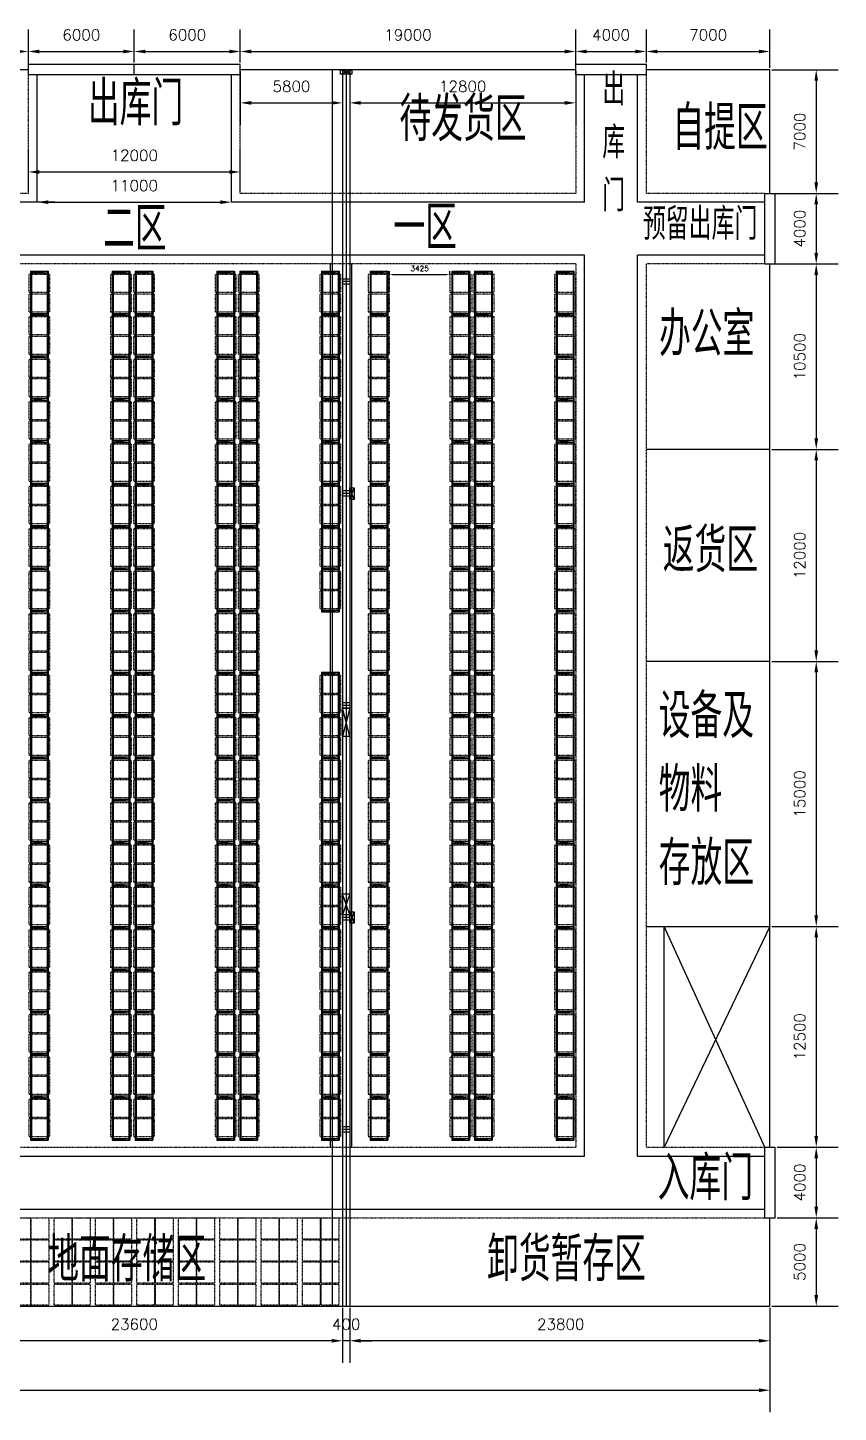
# Model space of a CAD drawing. Header units: millimetres. Extents: x 6622 to 532820, y 3370 to 359312.
# Drawn here: x 111822 to 157730, y 171590 to 249978 of the extents above; entities that cross this region are included whole.
import ezdxf

# ---------------------------------------------------------------- set-up
doc = ezdxf.new("R2010")
doc.units = ezdxf.units.MM
doc.linetypes.add('ACAD_ISO03W100', pattern=[30, 12, -18])
doc.styles.get("Standard").update_dxf_attribs({"font": 'txt', "bigfont": 'gbcbig.shx'})
doc.dimstyles.new('ISO-25', dxfattribs={"dimtxt": 625, "dimasz": 625, "dimexe": 1250, "dimexo": 100, "dimgap": 625, "dimtad": 1, "dimtxsty": 'Standard', "dimcen": 2.5, "dimadec": 0, "dimazin": 0, "dimtfac": 1, "dimtmove": 0, "dimatfit": 3, "dimfxl": 1, "dimarcsym": 0})
doc.dimstyles.new('副本 ISO-25', dxfattribs={"dimtxt": 300, "dimasz": 200, "dimexe": 200, "dimexo": 25, "dimgap": 200, "dimtad": 1, "dimtxsty": 'Standard', "dimcen": 2.5, "dimadec": 0, "dimazin": 0, "dimtfac": 1, "dimtmove": 0, "dimatfit": 3, "dimfxl": 1, "dimarcsym": 0})

# ---------------------------------------------------------------- blocks, each defined once
blk = doc.blocks.new('*D158')
at = {"color": 0, "lineweight": -2, "transparency": 16777216}
for p, q in [((112360, 240200), (112360, 241350)), ((123360, 240200), (123360, 241350)), ((112985, 240100), (122735, 240100))]:
    blk.add_line(p, q, dxfattribs=at)
at = {"color": 0, "transparency": 16777216}
for points in [[(112985, 240204), (112985, 239996), (112360, 240100)], [(122735, 240204), (122735, 239996), (123360, 240100)]]:
    blk.add_solid(points, dxfattribs=at)
at = {"layer": 'Defpoints', "color": 0, "transparency": 16777216}
for p in [(112360, 240100), (123360, 240100), (123360, 240100)]:
    blk.add_point(p, dxfattribs=at)
at = {"color": 0, "transparency": 16777216, "insert": (117860, 241038), "char_height": 625, "attachment_point": 5}
blk.add_mtext('11000', dxfattribs=at)
blk = doc.blocks.new('*D159')
at = {"color": 0, "lineweight": -2, "transparency": 16777216}
for p, q in [((111860, 240700), (111860, 243060)), ((123860, 240700), (123860, 243060)), ((112485, 241810), (123235, 241810))]:
    blk.add_line(p, q, dxfattribs=at)
at = {"color": 0, "transparency": 16777216}
for points in [[(112485, 241914), (112485, 241706), (111860, 241810)], [(123235, 241914), (123235, 241706), (123860, 241810)]]:
    blk.add_solid(points, dxfattribs=at)
at = {"layer": 'Defpoints', "color": 0, "transparency": 16777216}
for p in [(123860, 241810), (111860, 240600), (123860, 240600)]:
    blk.add_point(p, dxfattribs=at)
at = {"color": 0, "transparency": 16777216, "insert": (117860, 242748), "char_height": 625, "attachment_point": 5}
blk.add_mtext('12000', dxfattribs=at)
blk = doc.blocks.new('*D168')
at = {"color": 0, "lineweight": -2, "transparency": 16777216}
for p, q in [((106060, 247700), (106060, 249880)), ((111860, 247700), (111860, 249880)), ((106685, 248630), (111235, 248630))]:
    blk.add_line(p, q, dxfattribs=at)
at = {"color": 0, "transparency": 16777216}
for points in [[(106685, 248734), (106685, 248526), (106060, 248630)], [(111235, 248734), (111235, 248526), (111860, 248630)]]:
    blk.add_solid(points, dxfattribs=at)
at = {"layer": 'Defpoints', "color": 0, "transparency": 16777216}
for p in [(111860, 248630), (106060, 247600), (111860, 247600)]:
    blk.add_point(p, dxfattribs=at)
at = {"color": 0, "transparency": 16777216, "insert": (108960, 249568), "char_height": 625, "attachment_point": 5}
blk.add_mtext('5800', dxfattribs=at)
blk = doc.blocks.new('*D169')
at = {"color": 0, "lineweight": -2, "transparency": 16777216}
for p, q in [((111860, 248000), (111860, 249880)), ((117860, 248000), (117860, 249880)), ((112485, 248630), (117235, 248630))]:
    blk.add_line(p, q, dxfattribs=at)
at = {"color": 0, "transparency": 16777216}
for points in [[(112485, 248734), (112485, 248526), (111860, 248630)], [(117235, 248734), (117235, 248526), (117860, 248630)]]:
    blk.add_solid(points, dxfattribs=at)
at = {"layer": 'Defpoints', "color": 0, "transparency": 16777216}
for p in [(117860, 248630), (111860, 247900), (117860, 247900)]:
    blk.add_point(p, dxfattribs=at)
at = {"color": 0, "transparency": 16777216, "insert": (114860, 249568), "char_height": 625, "attachment_point": 5}
blk.add_mtext('6000', dxfattribs=at)
blk = doc.blocks.new('*D170')
at = {"color": 0, "lineweight": -2, "transparency": 16777216}
for p, q in [((117860, 248000), (117860, 249880)), ((123860, 248000), (123860, 249880)), ((118485, 248630), (123235, 248630))]:
    blk.add_line(p, q, dxfattribs=at)
at = {"color": 0, "transparency": 16777216}
for points in [[(118485, 248734), (118485, 248526), (117860, 248630)], [(123235, 248734), (123235, 248526), (123860, 248630)]]:
    blk.add_solid(points, dxfattribs=at)
at = {"layer": 'Defpoints', "color": 0, "transparency": 16777216}
for p in [(123860, 248630), (117860, 247900), (123860, 247900)]:
    blk.add_point(p, dxfattribs=at)
at = {"color": 0, "transparency": 16777216, "insert": (120860, 249568), "char_height": 625, "attachment_point": 5}
blk.add_mtext('6000', dxfattribs=at)
blk = doc.blocks.new('*D171')
at = {"color": 0, "lineweight": -2, "transparency": 16777216}
for p, q in [((123860, 248000), (123860, 249880)), ((142860, 247700), (142860, 249880)), ((124485, 248630), (142235, 248630))]:
    blk.add_line(p, q, dxfattribs=at)
at = {"color": 0, "transparency": 16777216}
for points in [[(124485, 248734), (124485, 248526), (123860, 248630)], [(142235, 248734), (142235, 248526), (142860, 248630)]]:
    blk.add_solid(points, dxfattribs=at)
at = {"layer": 'Defpoints', "color": 0, "transparency": 16777216}
for p in [(142860, 248630), (123860, 247900), (142860, 247600)]:
    blk.add_point(p, dxfattribs=at)
at = {"color": 0, "transparency": 16777216, "insert": (133360, 249568), "char_height": 625, "attachment_point": 5}
blk.add_mtext('19000', dxfattribs=at)
blk = doc.blocks.new('*D172')
at = {"color": 0, "lineweight": -2, "transparency": 16777216}
for p, q in [((123860, 247500), (123860, 244470)), ((129660, 247500), (129660, 244470)), ((124485, 245720), (129035, 245720))]:
    blk.add_line(p, q, dxfattribs=at)
at = {"color": 0, "transparency": 16777216}
for points in [[(124485, 245824), (124485, 245616), (123860, 245720)], [(129035, 245824), (129035, 245616), (129660, 245720)]]:
    blk.add_solid(points, dxfattribs=at)
at = {"layer": 'Defpoints', "color": 0, "transparency": 16777216}
for p in [(123860, 247600), (129660, 247600), (129660, 245720)]:
    blk.add_point(p, dxfattribs=at)
at = {"color": 0, "transparency": 16777216, "insert": (126760, 246658), "char_height": 625, "attachment_point": 5}
blk.add_mtext('5800', dxfattribs=at)
blk = doc.blocks.new('*D173')
at = {"color": 0, "lineweight": -2, "transparency": 16777216}
for p, q in [((130060, 247500), (130060, 244470)), ((142860, 247500), (142860, 244470)), ((130685, 245720), (142235, 245720))]:
    blk.add_line(p, q, dxfattribs=at)
at = {"color": 0, "transparency": 16777216}
for points in [[(130685, 245824), (130685, 245616), (130060, 245720)], [(142235, 245824), (142235, 245616), (142860, 245720)]]:
    blk.add_solid(points, dxfattribs=at)
at = {"layer": 'Defpoints', "color": 0, "transparency": 16777216}
for p in [(130060, 247600), (142860, 247600), (142860, 245720)]:
    blk.add_point(p, dxfattribs=at)
at = {"color": 0, "transparency": 16777216, "insert": (136460, 246658), "char_height": 625, "attachment_point": 5}
blk.add_mtext('12800', dxfattribs=at)
blk = doc.blocks.new('*D174')
at = {"color": 0, "lineweight": -2, "transparency": 16777216}
for p, q in [((142860, 248000), (142860, 249880)), ((146860, 248000), (146860, 249880)), ((143485, 248630), (146235, 248630))]:
    blk.add_line(p, q, dxfattribs=at)
at = {"color": 0, "transparency": 16777216}
for points in [[(143485, 248734), (143485, 248526), (142860, 248630)], [(146235, 248734), (146235, 248526), (146860, 248630)]]:
    blk.add_solid(points, dxfattribs=at)
at = {"layer": 'Defpoints', "color": 0, "transparency": 16777216}
for p in [(146860, 248630), (142860, 247900), (146860, 247900)]:
    blk.add_point(p, dxfattribs=at)
at = {"color": 0, "transparency": 16777216, "insert": (144860, 249568), "char_height": 625, "attachment_point": 5}
blk.add_mtext('4000', dxfattribs=at)
blk = doc.blocks.new('*D175')
at = {"color": 0, "lineweight": -2, "transparency": 16777216}
for p, q in [((146860, 248000), (146860, 249880)), ((153860, 247700), (153860, 249880)), ((147485, 248630), (153235, 248630))]:
    blk.add_line(p, q, dxfattribs=at)
at = {"color": 0, "transparency": 16777216}
for points in [[(147485, 248734), (147485, 248526), (146860, 248630)], [(153235, 248734), (153235, 248526), (153860, 248630)]]:
    blk.add_solid(points, dxfattribs=at)
at = {"layer": 'Defpoints', "color": 0, "transparency": 16777216}
for p in [(153860, 248630), (146860, 247900), (153860, 247600)]:
    blk.add_point(p, dxfattribs=at)
at = {"color": 0, "transparency": 16777216, "insert": (150360, 249568), "char_height": 625, "attachment_point": 5}
blk.add_mtext('7000', dxfattribs=at)
blk = doc.blocks.new('*D176')
at = {"color": 0, "lineweight": -2, "transparency": 16777216}
for p, q in [((153960, 247600), (157730, 247600)), ((156480, 246975), (156480, 241225)), ((153960, 240600), (157730, 240600))]:
    blk.add_line(p, q, dxfattribs=at)
at = {"color": 0, "transparency": 16777216}
for points in [[(156376, 246975), (156584, 246975), (156480, 247600)], [(156376, 241225), (156584, 241225), (156480, 240600)]]:
    blk.add_solid(points, dxfattribs=at)
at = {"layer": 'Defpoints', "color": 0, "transparency": 16777216}
for p in [(153860, 247600), (153860, 240600), (156480, 240600)]:
    blk.add_point(p, dxfattribs=at)
at = {"color": 0, "transparency": 16777216, "insert": (155542, 244100), "char_height": 625, "attachment_point": 5, "rotation": 90}
blk.add_mtext('7000', dxfattribs=at)
blk = doc.blocks.new('*D177')
at = {"color": 0, "lineweight": -2, "transparency": 16777216}
for p, q in [((154260, 240600), (157730, 240600)), ((156480, 239975), (156480, 237225)), ((154260, 236600), (157730, 236600))]:
    blk.add_line(p, q, dxfattribs=at)
at = {"color": 0, "transparency": 16777216}
for points in [[(156376, 239975), (156584, 239975), (156480, 240600)], [(156376, 237225), (156584, 237225), (156480, 236600)]]:
    blk.add_solid(points, dxfattribs=at)
at = {"layer": 'Defpoints', "color": 0, "transparency": 16777216}
for p in [(154160, 240600), (154160, 236600), (156480, 236600)]:
    blk.add_point(p, dxfattribs=at)
at = {"color": 0, "transparency": 16777216, "insert": (155542, 238600), "char_height": 625, "attachment_point": 5, "rotation": 90}
blk.add_mtext('4000', dxfattribs=at)
blk = doc.blocks.new('*D178')
at = {"color": 0, "lineweight": -2, "transparency": 16777216}
for p, q in [((153960, 236600), (157730, 236600)), ((156480, 235975), (156480, 226725)), ((153960, 226100), (157730, 226100))]:
    blk.add_line(p, q, dxfattribs=at)
at = {"color": 0, "transparency": 16777216}
for points in [[(156376, 235975), (156584, 235975), (156480, 236600)], [(156376, 226725), (156584, 226725), (156480, 226100)]]:
    blk.add_solid(points, dxfattribs=at)
at = {"layer": 'Defpoints', "color": 0, "transparency": 16777216}
for p in [(153860, 236600), (153860, 226100), (156480, 226100)]:
    blk.add_point(p, dxfattribs=at)
at = {"color": 0, "transparency": 16777216, "insert": (155542, 231350), "char_height": 625, "attachment_point": 5, "rotation": 90}
blk.add_mtext('10500', dxfattribs=at)
blk = doc.blocks.new('*D179')
at = {"color": 0, "lineweight": -2, "transparency": 16777216}
for p, q in [((153960, 226100), (157730, 226100)), ((156480, 225475), (156480, 214725)), ((153960, 214100), (157730, 214100))]:
    blk.add_line(p, q, dxfattribs=at)
at = {"color": 0, "transparency": 16777216}
for points in [[(156376, 225475), (156584, 225475), (156480, 226100)], [(156376, 214725), (156584, 214725), (156480, 214100)]]:
    blk.add_solid(points, dxfattribs=at)
at = {"layer": 'Defpoints', "color": 0, "transparency": 16777216}
for p in [(153860, 226100), (153860, 214100), (156480, 214100)]:
    blk.add_point(p, dxfattribs=at)
at = {"color": 0, "transparency": 16777216, "insert": (155542, 220100), "char_height": 625, "attachment_point": 5, "rotation": 90}
blk.add_mtext('12000', dxfattribs=at)
blk = doc.blocks.new('*D180')
at = {"color": 0, "lineweight": -2, "transparency": 16777216}
for p, q in [((153960, 214100), (157730, 214100)), ((156480, 213475), (156480, 199725)), ((153960, 199100), (157730, 199100))]:
    blk.add_line(p, q, dxfattribs=at)
at = {"color": 0, "transparency": 16777216}
for points in [[(156376, 213475), (156584, 213475), (156480, 214100)], [(156376, 199725), (156584, 199725), (156480, 199100)]]:
    blk.add_solid(points, dxfattribs=at)
at = {"layer": 'Defpoints', "color": 0, "transparency": 16777216}
for p in [(153860, 214100), (153860, 199100), (156480, 199100)]:
    blk.add_point(p, dxfattribs=at)
at = {"color": 0, "transparency": 16777216, "insert": (155542, 206600), "char_height": 625, "attachment_point": 5, "rotation": 90}
blk.add_mtext('15000', dxfattribs=at)
blk = doc.blocks.new('*D181')
at = {"color": 0, "lineweight": -2, "transparency": 16777216}
for p, q in [((153960, 199100), (157730, 199100)), ((156480, 198475), (156480, 187225)), ((154260, 186600), (157730, 186600))]:
    blk.add_line(p, q, dxfattribs=at)
at = {"color": 0, "transparency": 16777216}
for points in [[(156376, 198475), (156584, 198475), (156480, 199100)], [(156376, 187225), (156584, 187225), (156480, 186600)]]:
    blk.add_solid(points, dxfattribs=at)
at = {"layer": 'Defpoints', "color": 0, "transparency": 16777216}
for p in [(153860, 199100), (154160, 186600), (156480, 186600)]:
    blk.add_point(p, dxfattribs=at)
at = {"color": 0, "transparency": 16777216, "insert": (155542, 192850), "char_height": 625, "attachment_point": 5, "rotation": 90}
blk.add_mtext('12500', dxfattribs=at)
blk = doc.blocks.new('*D182')
at = {"color": 0, "lineweight": -2, "transparency": 16777216}
for p, q in [((154260, 186600), (157730, 186600)), ((156480, 185975), (156480, 183225)), ((154260, 182600), (157730, 182600))]:
    blk.add_line(p, q, dxfattribs=at)
at = {"color": 0, "transparency": 16777216}
for points in [[(156376, 185975), (156584, 185975), (156480, 186600)], [(156376, 183225), (156584, 183225), (156480, 182600)]]:
    blk.add_solid(points, dxfattribs=at)
at = {"layer": 'Defpoints', "color": 0, "transparency": 16777216}
for p in [(154160, 186600), (154160, 182600), (156480, 182600)]:
    blk.add_point(p, dxfattribs=at)
at = {"color": 0, "transparency": 16777216, "insert": (155542, 184600), "char_height": 625, "attachment_point": 5, "rotation": 90}
blk.add_mtext('4000', dxfattribs=at)
blk = doc.blocks.new('*D183')
at = {"color": 0, "lineweight": -2, "transparency": 16777216}
for p, q in [((154260, 182600), (157730, 182600)), ((156480, 181975), (156480, 178225)), ((153960, 177600), (157730, 177600))]:
    blk.add_line(p, q, dxfattribs=at)
at = {"color": 0, "transparency": 16777216}
for points in [[(156376, 181975), (156584, 181975), (156480, 182600)], [(156376, 178225), (156584, 178225), (156480, 177600)]]:
    blk.add_solid(points, dxfattribs=at)
at = {"layer": 'Defpoints', "color": 0, "transparency": 16777216}
for p in [(154160, 182600), (153860, 177600), (156480, 177600)]:
    blk.add_point(p, dxfattribs=at)
at = {"color": 0, "transparency": 16777216, "insert": (155542, 180100), "char_height": 625, "attachment_point": 5, "rotation": 90}
blk.add_mtext('5000', dxfattribs=at)
blk = doc.blocks.new('*D184')
at = {"color": 0, "lineweight": -2, "transparency": 16777216}
for p, q in [((130060, 177500), (130060, 174390)), ((153860, 177500), (153860, 174390)), ((153235, 175640), (130685, 175640))]:
    blk.add_line(p, q, dxfattribs=at)
at = {"color": 0, "transparency": 16777216}
for points in [[(130685, 175744), (130685, 175536), (130060, 175640)], [(153235, 175744), (153235, 175536), (153860, 175640)]]:
    blk.add_solid(points, dxfattribs=at)
at = {"layer": 'Defpoints', "color": 0, "transparency": 16777216}
for p in [(130060, 177600), (153860, 177600), (130060, 175640)]:
    blk.add_point(p, dxfattribs=at)
at = {"color": 0, "transparency": 16777216, "insert": (142010, 176578), "char_height": 625, "attachment_point": 5}
blk.add_mtext('23800', dxfattribs=at)
blk = doc.blocks.new('*D150')
at = {"color": 0, "lineweight": -2, "transparency": 16777216}
for p, q in [((129660, 177500), (129660, 174390)), ((130060, 177500), (130060, 174390)), ((129035, 175640), (128410, 175640)), ((130060, 175640), (129660, 175640)), ((130685, 175640), (131310, 175640))]:
    blk.add_line(p, q, dxfattribs=at)
at = {"color": 0, "transparency": 16777216}
for points in [[(129035, 175744), (129035, 175536), (129660, 175640)], [(130685, 175744), (130685, 175536), (130060, 175640)]]:
    blk.add_solid(points, dxfattribs=at)
at = {"layer": 'Defpoints', "color": 0, "transparency": 16777216}
for p in [(129660, 177600), (130060, 177600), (129660, 175640)]:
    blk.add_point(p, dxfattribs=at)
at = {"color": 0, "transparency": 16777216, "insert": (129860, 176578), "char_height": 625, "attachment_point": 5}
blk.add_mtext('400', dxfattribs=at)
blk = doc.blocks.new('*D151')
at = {"color": 0, "lineweight": -2, "transparency": 16777216}
for p, q in [((106060, 177500), (106060, 174390)), ((129660, 177500), (129660, 174390)), ((129035, 175640), (106685, 175640))]:
    blk.add_line(p, q, dxfattribs=at)
at = {"color": 0, "transparency": 16777216}
for points in [[(106685, 175744), (106685, 175536), (106060, 175640)], [(129035, 175744), (129035, 175536), (129660, 175640)]]:
    blk.add_solid(points, dxfattribs=at)
at = {"layer": 'Defpoints', "color": 0, "transparency": 16777216}
for p in [(106060, 177600), (129660, 177600), (106060, 175640)]:
    blk.add_point(p, dxfattribs=at)
at = {"color": 0, "transparency": 16777216, "insert": (117860, 176578), "char_height": 625, "attachment_point": 5}
blk.add_mtext('23600', dxfattribs=at)
blk = doc.blocks.new('*D189')
at = {"color": 0, "lineweight": -2, "transparency": 16777216}
for p, q in [((9860, 177500), (9860, 171590)), ((153860, 177500), (153860, 171590)), ((10485, 172840), (153235, 172840))]:
    blk.add_line(p, q, dxfattribs=at)
at = {"color": 0, "transparency": 16777216}
for points in [[(10485, 172944), (10485, 172736), (9860, 172840)], [(153235, 172944), (153235, 172736), (153860, 172840)]]:
    blk.add_solid(points, dxfattribs=at)
at = {"layer": 'Defpoints', "color": 0, "transparency": 16777216}
for p in [(9860, 177600), (153860, 177600), (153860, 172840)]:
    blk.add_point(p, dxfattribs=at)
at = {"color": 0, "transparency": 16777216, "insert": (81860, 173778), "char_height": 625, "attachment_point": 5}
blk.add_mtext('144000', dxfattribs=at)
blk = doc.blocks.new('地面托盘')
at = {"color": 3, "linetype": 'ACAD_ISO03W100'}
for points in [[(62730, -1440), (62730, -240), (63730, -240), (63730, -1440)], [(63775, -1440), (63775, -240), (64775, -240), (64775, -1440)], [(65075, -1440), (65075, -240), (66075, -240), (66075, -1440)], [(66120, -1440), (66120, -240), (67120, -240), (67120, -1440)], [(67420, -1440), (67420, -240), (68420, -240), (68420, -1440)], [(68465, -1440), (68465, -240), (69465, -240), (69465, -1440)], [(69765, -1440), (69765, -240), (70765, -240), (70765, -1440)], [(70810, -1440), (70810, -240), (71810, -240), (71810, -1440)], [(72110, -1440), (72110, -240), (73110, -240), (73110, -1440)], [(73155, -1440), (73155, -240), (74155, -240), (74155, -1440)], [(74455, -1440), (74455, -240), (75455, -240), (75455, -1440)], [(75500, -1440), (75500, -240), (76500, -240), (76500, -1440)], [(76800, -1440), (76800, -240), (77800, -240), (77800, -1440)], [(77845, -1440), (77845, -240), (78845, -240), (78845, -1440)], [(79145, -1440), (79145, -240), (80145, -240), (80145, -1440)], [(80190, -1440), (80190, -240), (81190, -240), (81190, -1440)], [(81490, -1440), (81490, -240), (82490, -240), (82490, -1440)], [(82535, -1440), (82535, -240), (83535, -240), (83535, -1440)], [(83835, -1440), (83835, -240), (84835, -240), (84835, -1440)], [(84880, -1440), (84880, -240), (85880, -240), (85880, -1440)], [(62730, -2690), (62730, -1490), (63730, -1490), (63730, -2690)], [(63775, -2690), (63775, -1490), (64775, -1490), (64775, -2690)], [(65075, -2690), (65075, -1490), (66075, -1490), (66075, -2690)], [(66120, -2690), (66120, -1490), (67120, -1490), (67120, -2690)], [(67420, -2690), (67420, -1490), (68420, -1490), (68420, -2690)], [(68465, -2690), (68465, -1490), (69465, -1490), (69465, -2690)], [(69765, -2690), (69765, -1490), (70765, -1490), (70765, -2690)], [(70810, -2690), (70810, -1490), (71810, -1490), (71810, -2690)], [(72110, -2690), (72110, -1490), (73110, -1490), (73110, -2690)], [(73155, -2690), (73155, -1490), (74155, -1490), (74155, -2690)], [(74455, -2690), (74455, -1490), (75455, -1490), (75455, -2690)], [(75500, -2690), (75500, -1490), (76500, -1490), (76500, -2690)], [(76800, -2690), (76800, -1490), (77800, -1490), (77800, -2690)], [(77845, -2690), (77845, -1490), (78845, -1490), (78845, -2690)], [(79145, -2690), (79145, -1490), (80145, -1490), (80145, -2690)], [(80190, -2690), (80190, -1490), (81190, -1490), (81190, -2690)], [(81490, -2690), (81490, -1490), (82490, -1490), (82490, -2690)], [(82535, -2690), (82535, -1490), (83535, -1490), (83535, -2690)], [(83835, -2690), (83835, -1490), (84835, -1490), (84835, -2690)], [(84880, -2690), (84880, -1490), (85880, -1490), (85880, -2690)], [(62730, -3940), (62730, -2740), (63730, -2740), (63730, -3940)], [(63775, -3940), (63775, -2740), (64775, -2740), (64775, -3940)], [(65075, -3940), (65075, -2740), (66075, -2740), (66075, -3940)], [(66120, -3940), (66120, -2740), (67120, -2740), (67120, -3940)], [(67420, -3940), (67420, -2740), (68420, -2740), (68420, -3940)], [(68465, -3940), (68465, -2740), (69465, -2740), (69465, -3940)], [(69765, -3940), (69765, -2740), (70765, -2740), (70765, -3940)], [(70810, -3940), (70810, -2740), (71810, -2740), (71810, -3940)], [(72110, -3940), (72110, -2740), (73110, -2740), (73110, -3940)], [(73155, -3940), (73155, -2740), (74155, -2740), (74155, -3940)], [(74455, -3940), (74455, -2740), (75455, -2740), (75455, -3940)], [(75500, -3940), (75500, -2740), (76500, -2740), (76500, -3940)], [(76800, -3940), (76800, -2740), (77800, -2740), (77800, -3940)], [(77845, -3940), (77845, -2740), (78845, -2740), (78845, -3940)], [(79145, -3940), (79145, -2740), (80145, -2740), (80145, -3940)], [(80190, -3940), (80190, -2740), (81190, -2740), (81190, -3940)], [(81490, -3940), (81490, -2740), (82490, -2740), (82490, -3940)], [(82535, -3940), (82535, -2740), (83535, -2740), (83535, -3940)], [(83835, -3940), (83835, -2740), (84835, -2740), (84835, -3940)], [(84880, -3940), (84880, -2740), (85880, -2740), (85880, -3940)], [(62730, -5190), (62730, -3990), (63730, -3990), (63730, -5190)], [(63775, -5190), (63775, -3990), (64775, -3990), (64775, -5190)], [(65075, -5190), (65075, -3990), (66075, -3990), (66075, -5190)], [(66120, -5190), (66120, -3990), (67120, -3990), (67120, -5190)], [(67420, -5190), (67420, -3990), (68420, -3990), (68420, -5190)], [(68465, -5190), (68465, -3990), (69465, -3990), (69465, -5190)], [(69765, -5190), (69765, -3990), (70765, -3990), (70765, -5190)], [(70810, -5190), (70810, -3990), (71810, -3990), (71810, -5190)], [(72110, -5190), (72110, -3990), (73110, -3990), (73110, -5190)], [(73155, -5190), (73155, -3990), (74155, -3990), (74155, -5190)], [(74455, -5190), (74455, -3990), (75455, -3990), (75455, -5190)], [(75500, -5190), (75500, -3990), (76500, -3990), (76500, -5190)], [(76800, -5190), (76800, -3990), (77800, -3990), (77800, -5190)], [(77845, -5190), (77845, -3990), (78845, -3990), (78845, -5190)], [(79145, -5190), (79145, -3990), (80145, -3990), (80145, -5190)], [(80190, -5190), (80190, -3990), (81190, -3990), (81190, -5190)], [(81490, -5190), (81490, -3990), (82490, -3990), (82490, -5190)], [(82535, -5190), (82535, -3990), (83535, -3990), (83535, -5190)], [(83835, -5190), (83835, -3990), (84835, -3990), (84835, -5190)], [(84880, -5190), (84880, -3990), (85880, -3990), (85880, -5190)]]:
    blk.add_lwpolyline(points, close=True, dxfattribs=at)
blk = doc.blocks.new('货架')
at = {"color": 6}
for p, q in [((213640, 135175), (214640, 135175)), ((213640, 135175), (213640, 115875)), ((213640, 135075), (214640, 135075)), ((213690, 135175), (213690, 115875)), ((213690, 135175), (214590, 135075)), ((214590, 135175), (213690, 135075)), ((214590, 135175), (214590, 115875)), ((214640, 135175), (214640, 115875)), ((213640, 132775), (214640, 132775)), ((213640, 132675), (214640, 132675)), ((213690, 132775), (214590, 132675)), ((214590, 132775), (213690, 132675)), ((213640, 130375), (214640, 130375)), ((213640, 130275), (214640, 130275)), ((213690, 130375), (214590, 130275)), ((214590, 130375), (213690, 130275)), ((213640, 127975), (214640, 127975)), ((213640, 127875), (214640, 127875)), ((213690, 127975), (214590, 127875)), ((214590, 127975), (213690, 127875)), ((213640, 125575), (214640, 125575)), ((213640, 125475), (214640, 125475)), ((213690, 125575), (214590, 125475)), ((214590, 125575), (213690, 125475)), ((213640, 123175), (214640, 123175)), ((213640, 123075), (214640, 123075)), ((213690, 123175), (214590, 123075)), ((214590, 123175), (213690, 123075)), ((213640, 120775), (214640, 120775)), ((213690, 120775), (214590, 120675)), ((214590, 120775), (213690, 120675)), ((213640, 120675), (214640, 120675)), ((213640, 118375), (214640, 118375)), ((213690, 118375), (214590, 118275)), ((214590, 118375), (213690, 118275)), ((213640, 118275), (214640, 118275)), ((213640, 112475), (213640, 85975)), ((213690, 112475), (213690, 85975)), ((214590, 112475), (214590, 85975)), ((214640, 112475), (214640, 85975)), ((213640, 110075), (214640, 110075)), ((213640, 109975), (214640, 109975)), ((213690, 110075), (214590, 109975)), ((214590, 110075), (213690, 109975)), ((213640, 107675), (214640, 107675)), ((213640, 107575), (214640, 107575)), ((213690, 107675), (214590, 107575)), ((214590, 107675), (213690, 107575)), ((213640, 105275), (214640, 105275)), ((213640, 105175), (214640, 105175)), ((213690, 105275), (214590, 105175)), ((214590, 105275), (213690, 105175)), ((213640, 102875), (214640, 102875)), ((213640, 102775), (214640, 102775)), ((213690, 102875), (214590, 102775)), ((214590, 102875), (213690, 102775)), ((213640, 100475), (214640, 100475)), ((213640, 100375), (214640, 100375)), ((213690, 100475), (214590, 100375)), ((214590, 100475), (213690, 100375)), ((213640, 98075), (214640, 98075)), ((213690, 98075), (214590, 97975)), ((214590, 98075), (213690, 97975)), ((213640, 97975), (214640, 97975)), ((213640, 95675), (214640, 95675)), ((213690, 95675), (214590, 95575)), ((214590, 95675), (213690, 95575)), ((213640, 95575), (214640, 95575)), ((213640, 93275), (214640, 93275)), ((213640, 93175), (214640, 93175)), ((213690, 93275), (214590, 93175)), ((214590, 93275), (213690, 93175)), ((213640, 90875), (214640, 90875)), ((213640, 90775), (214640, 90775)), ((213690, 90875), (214590, 90775)), ((214590, 90875), (213690, 90775)), ((213640, 88475), (214640, 88475)), ((213640, 88375), (214640, 88375)), ((213690, 88475), (214590, 88375)), ((214590, 88475), (213690, 88375)), ((213640, 86075), (214640, 86075)), ((213640, 85975), (214640, 85975)), ((213690, 86075), (214590, 85975)), ((214590, 86075), (213690, 85975))]:
    blk.add_line(p, q, dxfattribs=at)
at = {"color": 5}
for p, q in [((213640, 115975), (214640, 115975)), ((213640, 115875), (214640, 115875)), ((213640, 115875), (213640, 112475)), ((213690, 115975), (214590, 115875)), ((214590, 115975), (213690, 115875)), ((213690, 115875), (213690, 112475)), ((214590, 115875), (214590, 112475)), ((214640, 115875), (214640, 112475)), ((213640, 112475), (214640, 112475)), ((213640, 112375), (214640, 112375)), ((213690, 112475), (214590, 112375)), ((214590, 112475), (213690, 112375))]:
    blk.add_line(p, q, dxfattribs=at)
at = {"color": 3, "linetype": 'ACAD_ISO03W100'}
for points in [[(213540, 134975), (213540, 133975), (214740, 133975), (214740, 134975)], [(213540, 133875), (213540, 132875), (214740, 132875), (214740, 133875)], [(213540, 132575), (213540, 131575), (214740, 131575), (214740, 132575)], [(213540, 131475), (213540, 130475), (214740, 130475), (214740, 131475)], [(213540, 130175), (213540, 129175), (214740, 129175), (214740, 130175)], [(213540, 129075), (213540, 128075), (214740, 128075), (214740, 129075)], [(213540, 127775), (213540, 126775), (214740, 126775), (214740, 127775)], [(213540, 126675), (213540, 125675), (214740, 125675), (214740, 126675)], [(213540, 125375), (213540, 124375), (214740, 124375), (214740, 125375)], [(213540, 124275), (213540, 123275), (214740, 123275), (214740, 124275)], [(213540, 122975), (213540, 121975), (214740, 121975), (214740, 122975)], [(213540, 121875), (213540, 120875), (214740, 120875), (214740, 121875)], [(213540, 120575), (213540, 119575), (214740, 119575), (214740, 120575)], [(213540, 119475), (213540, 118475), (214740, 118475), (214740, 119475)], [(213540, 118175), (213540, 117175), (214740, 117175), (214740, 118175)], [(213540, 117075), (213540, 116075), (214740, 116075), (214740, 117075)], [(213540, 115775), (213540, 114775), (214740, 114775), (214740, 115775)], [(213540, 114675), (213540, 113675), (214740, 113675), (214740, 114675)], [(213540, 113575), (213540, 112575), (214740, 112575), (214740, 113575)], [(213540, 112275), (213540, 111275), (214740, 111275), (214740, 112275)], [(213540, 111175), (213540, 110175), (214740, 110175), (214740, 111175)], [(213540, 109875), (213540, 108875), (214740, 108875), (214740, 109875)], [(213540, 108775), (213540, 107775), (214740, 107775), (214740, 108775)], [(213540, 107475), (213540, 106475), (214740, 106475), (214740, 107475)], [(213540, 106375), (213540, 105375), (214740, 105375), (214740, 106375)], [(213540, 105075), (213540, 104075), (214740, 104075), (214740, 105075)], [(213540, 103975), (213540, 102975), (214740, 102975), (214740, 103975)], [(213540, 102675), (213540, 101675), (214740, 101675), (214740, 102675)], [(213540, 101575), (213540, 100575), (214740, 100575), (214740, 101575)], [(213540, 100275), (213540, 99275), (214740, 99275), (214740, 100275)], [(213540, 99175), (213540, 98175), (214740, 98175), (214740, 99175)], [(213540, 97875), (213540, 96875), (214740, 96875), (214740, 97875)], [(213540, 96775), (213540, 95775), (214740, 95775), (214740, 96775)], [(213540, 95475), (213540, 94475), (214740, 94475), (214740, 95475)], [(213540, 94375), (213540, 93375), (214740, 93375), (214740, 94375)], [(213540, 93075), (213540, 92075), (214740, 92075), (214740, 93075)], [(213540, 91975), (213540, 90975), (214740, 90975), (214740, 91975)], [(213540, 90675), (213540, 89675), (214740, 89675), (214740, 90675)], [(213540, 89575), (213540, 88575), (214740, 88575), (214740, 89575)], [(213540, 88275), (213540, 87275), (214740, 87275), (214740, 88275)], [(213540, 87175), (213540, 86175), (214740, 86175), (214740, 87175)]]:
    blk.add_lwpolyline(points, close=True, dxfattribs=at)
blk = doc.blocks.new('*D197')
at = {"color": 0, "lineweight": -2, "transparency": 16777216}
for p, q in [((132310, 236025), (132310, 236200)), ((132510, 236000), (135535, 236000)), ((135735, 236025), (135735, 236200))]:
    blk.add_line(p, q, dxfattribs=at)
at = {"color": 0, "transparency": 16777216}
for points in [[(132510, 236033), (132510, 235967), (132310, 236000)], [(135535, 236033), (135535, 235967), (135735, 236000)]]:
    blk.add_solid(points, dxfattribs=at)
at = {"layer": 'Defpoints', "color": 0, "transparency": 16777216}
for p in [(132310, 236000), (135735, 236000), (135735, 236000)]:
    blk.add_point(p, dxfattribs=at)
at = {"color": 0, "transparency": 16777216, "insert": (134022, 236350), "char_height": 300, "attachment_point": 5}
blk.add_mtext('3425', dxfattribs=at)

msp = doc.modelspace()

# ---------------------------------------------------------------- linework, layer by layer
for p, q in [((111860, 247300), (111860, 247900)), ((123860, 247900), (111860, 247900)), ((117860, 247300), (117860, 247900)), ((123860, 247300), (123860, 247900)), ((142860, 247300), (142860, 247900)), ((146860, 247900), (142860, 247900)), ((146860, 247300), (146860, 247900)), ((111860, 247600), (104859.998, 247600)), ((123860, 247300), (111860, 247300)), ((112360, 240100), (112360, 247300)), ((123360, 240100), (123360, 247300)), ((142860, 247600), (123860, 247600)), ((146860, 247300), (142860, 247300)), ((143360, 240100), (143360, 247300)), ((146360, 240100), (146360, 247300)), ((153860, 247600), (146860, 247600)), ((153860, 240600), (153860, 247600)), ((113360, 240100), (104359.998, 240100)), ((143360, 240100), (123360, 240100)), ((153560, 240100), (146360, 240100)), ((153560, 240600), (154160, 240600)), ((153560, 236600), (153560, 240600)), ((154160, 236600), (154160, 240600)), ((143360, 237100), (13360, 237100)), ((143360, 186100), (143360, 237100)), ((146360, 186100), (146360, 237100)), ((153560, 237100), (146360, 237100)), ((153560, 236600), (154160, 236600)), ((153860, 186600), (153860, 236600)), ((146860, 199100), (153860, 199100)), ((153860, 199100), (147860, 186600)), ((153560, 186600), (147860, 199100)), ((153560, 186600), (154160, 186600)), ((153560, 182600), (153560, 186600)), ((154160, 182600), (154160, 186600)), ((13360, 186100), (143360, 186100)), ((146360, 186100), (153560, 186100)), ((13360, 183092.819), (153560, 183092.819)), ((153560, 182600), (154160, 182600)), ((153860, 177600), (153860, 182600)), ((9860, 177600), (153860, 177600))]:
    msp.add_line(p, q)
at = {"color": 2, "linetype": 'ACAD_ISO03W100'}
for p, q in [((111860, 240600), (111860, 247300)), ((123860, 240600), (123860, 247300)), ((142860, 247300), (142860, 240600)), ((146860, 240600), (146860, 247300)), ((111860, 240600), (104859.998, 240600)), ((142860, 240600), (123860, 240600)), ((153560, 240600), (146860, 240600)), ((142860, 236600), (13860, 236600)), ((142860, 236600), (142860, 186600)), ((153560, 236600), (146860, 236600)), ((146860, 186600), (146860, 236600)), ((13860, 186600), (142860, 186600)), ((146860, 186600), (153560, 186600)), ((13860, 182600), (153560, 182600))]:
    msp.add_line(p, q, dxfattribs=at)
at = {"color": 1}
msp.add_line((129060, 247600), (129060, 177600), dxfattribs=at)
at = {"color": 0}
for p, q in [((130185, 247350), (129535, 247600)), ((129535, 247350), (130185, 247600)), ((153860, 226100), (146860, 226100)), ((130310, 223275), (130060, 223925)), ((130060, 223275), (130310, 223925)), ((153860, 214100), (146860, 214100)), ((130060, 211450), (129660, 209850)), ((130060, 209850), (129660, 211450)), ((130060, 200950), (129660, 199750)), ((130060, 199750), (129660, 200950)), ((130060, 199925), (130310, 199275)), ((130310, 199925), (130060, 199275)), ((147860, 186600), (147860, 199100))]:
    msp.add_line(p, q, dxfattribs=at)
at = {"color": 4}
for p, q in [((129660, 247600), (129660, 177600)), ((129860, 247600), (129860, 177600)), ((130060, 247600), (130060, 177600)), ((130060, 235750), (129660, 235750)), ((130060, 235600), (129660, 235600)), ((130060, 235450), (129660, 235450)), ((130060, 223750), (129660, 223750)), ((130060, 223600), (129660, 223600)), ((130060, 223450), (129660, 223450)), ((130060, 211750), (129660, 211750)), ((130060, 211600), (129660, 211600)), ((130060, 211450), (129660, 211450)), ((130060, 199750), (129660, 199750)), ((130060, 199600), (129660, 199600)), ((130060, 199450), (129660, 199450)), ((130060, 187750), (129660, 187750)), ((130060, 187600), (129660, 187600)), ((130060, 187450), (129660, 187450))]:
    msp.add_line(p, q, dxfattribs=at)
at = {"color": 6}
for p, q in [((128460, 236200), (129460, 236200)), ((128460, 236200), (128460, 216900)), ((128460, 236100), (129460, 236100)), ((128510, 236200), (128510, 216900)), ((128510, 236200), (129410, 236100)), ((129410, 236200), (128510, 236100)), ((129410, 236200), (129410, 216900)), ((129460, 236200), (129460, 216900)), ((128460, 233800), (129460, 233800)), ((128460, 233700), (129460, 233700)), ((128510, 233800), (129410, 233700)), ((129410, 233800), (128510, 233700)), ((128460, 231400), (129460, 231400)), ((128460, 231300), (129460, 231300)), ((128510, 231400), (129410, 231300)), ((129410, 231400), (128510, 231300)), ((128460, 229000), (129460, 229000)), ((128460, 228900), (129460, 228900)), ((128510, 229000), (129410, 228900)), ((129410, 229000), (128510, 228900)), ((128460, 226600), (129460, 226600)), ((128510, 226600), (129410, 226500)), ((129410, 226600), (128510, 226500)), ((128460, 226500), (129460, 226500)), ((128460, 224200), (129460, 224200)), ((128510, 224200), (129410, 224100)), ((129410, 224200), (128510, 224100)), ((128460, 224100), (129460, 224100)), ((128460, 221800), (129460, 221800)), ((128460, 221700), (129460, 221700)), ((128510, 221800), (129410, 221700)), ((129410, 221800), (128510, 221700)), ((128460, 219400), (129460, 219400)), ((128460, 219300), (129460, 219300)), ((128510, 219400), (129410, 219300)), ((129410, 219400), (128510, 219300)), ((128460, 213500), (128460, 187000)), ((128510, 213500), (128510, 187000)), ((129410, 213500), (129410, 187000)), ((129460, 213500), (129460, 187000)), ((128460, 211100), (129460, 211100)), ((128460, 211000), (129460, 211000)), ((128510, 211100), (129410, 211000)), ((129410, 211100), (128510, 211000)), ((128460, 208700), (129460, 208700)), ((128460, 208600), (129460, 208600)), ((128510, 208700), (129410, 208600)), ((129410, 208700), (128510, 208600)), ((128460, 206300), (129460, 206300)), ((128460, 206200), (129460, 206200)), ((128510, 206300), (129410, 206200)), ((129410, 206300), (128510, 206200)), ((128460, 203900), (129460, 203900)), ((128510, 203900), (129410, 203800)), ((129410, 203900), (128510, 203800)), ((128460, 203800), (129460, 203800)), ((128460, 201500), (129460, 201500)), ((128510, 201500), (129410, 201400)), ((129410, 201500), (128510, 201400)), ((128460, 201400), (129460, 201400)), ((128460, 199100), (129460, 199100)), ((128460, 199000), (129460, 199000)), ((128510, 199100), (129410, 199000)), ((129410, 199100), (128510, 199000)), ((128460, 196700), (129460, 196700)), ((128460, 196600), (129460, 196600)), ((128510, 196700), (129410, 196600)), ((129410, 196700), (128510, 196600)), ((128460, 194300), (129460, 194300)), ((128460, 194200), (129460, 194200)), ((128510, 194300), (129410, 194200)), ((129410, 194300), (128510, 194200)), ((128460, 191900), (129460, 191900)), ((128460, 191800), (129460, 191800)), ((128510, 191900), (129410, 191800)), ((129410, 191900), (128510, 191800)), ((128460, 189500), (129460, 189500)), ((128460, 189400), (129460, 189400)), ((128510, 189500), (129410, 189400)), ((129410, 189500), (128510, 189400)), ((128460, 187100), (129460, 187100)), ((128460, 187000), (129460, 187000)), ((128510, 187100), (129410, 187000)), ((129410, 187100), (128510, 187000))]:
    msp.add_line(p, q, dxfattribs=at)
at = {"color": 2}
for p, q in [((128960, 236600), (128960, 186600)), ((130160, 236600), (130160, 186600))]:
    msp.add_line(p, q, dxfattribs=at)
at = {"color": 5}
for p, q in [((128460, 217000), (129460, 217000)), ((128460, 216900), (129460, 216900)), ((128510, 217000), (129410, 216900)), ((129410, 217000), (128510, 216900)), ((128460, 213500), (129460, 213500)), ((128460, 213400), (129460, 213400)), ((128510, 213500), (129410, 213400)), ((129410, 213500), (128510, 213400))]:
    msp.add_line(p, q, dxfattribs=at)
at = {"color": 0}
for points in [[(129535, 247600), (130185, 247600), (130185, 247350), (129535, 247350)], [(130060, 223925), (130310, 223925), (130310, 223275), (130060, 223275)], [(129660, 211450), (130060, 211450), (130060, 209850), (129660, 209850)], [(129660, 200950), (130060, 200950), (130060, 199750), (129660, 199750)], [(130060, 199925), (130310, 199925), (130310, 199275), (130060, 199275)]]:
    msp.add_lwpolyline(points, close=True, dxfattribs=at)
at = {"color": 3, "linetype": 'ACAD_ISO03W100'}
for points in [[(128360, 236000), (128360, 235000), (129560, 235000), (129560, 236000)], [(128360, 234900), (128360, 233900), (129560, 233900), (129560, 234900)], [(128360, 233600), (128360, 232600), (129560, 232600), (129560, 233600)], [(128360, 232500), (128360, 231500), (129560, 231500), (129560, 232500)], [(128360, 231200), (128360, 230200), (129560, 230200), (129560, 231200)], [(128360, 230100), (128360, 229100), (129560, 229100), (129560, 230100)], [(128360, 228800), (128360, 227800), (129560, 227800), (129560, 228800)], [(128360, 227700), (128360, 226700), (129560, 226700), (129560, 227700)], [(128360, 226400), (128360, 225400), (129560, 225400), (129560, 226400)], [(128360, 225300), (128360, 224300), (129560, 224300), (129560, 225300)], [(128360, 224000), (128360, 223000), (129560, 223000), (129560, 224000)], [(128360, 222900), (128360, 221900), (129560, 221900), (129560, 222900)], [(128360, 221600), (128360, 220600), (129560, 220600), (129560, 221600)], [(128360, 220500), (128360, 219500), (129560, 219500), (129560, 220500)], [(128360, 219200), (128360, 218200), (129560, 218200), (129560, 219200)], [(128360, 218100), (128360, 217100), (129560, 217100), (129560, 218100)], [(128360, 213300), (128360, 212300), (129560, 212300), (129560, 213300)], [(128360, 212200), (128360, 211200), (129560, 211200), (129560, 212200)], [(128360, 210900), (128360, 209900), (129560, 209900), (129560, 210900)], [(128360, 209800), (128360, 208800), (129560, 208800), (129560, 209800)], [(128360, 208500), (128360, 207500), (129560, 207500), (129560, 208500)], [(128360, 207400), (128360, 206400), (129560, 206400), (129560, 207400)], [(128360, 206100), (128360, 205100), (129560, 205100), (129560, 206100)], [(128360, 205000), (128360, 204000), (129560, 204000), (129560, 205000)], [(128360, 203700), (128360, 202700), (129560, 202700), (129560, 203700)], [(128360, 202600), (128360, 201600), (129560, 201600), (129560, 202600)], [(128360, 201300), (128360, 200300), (129560, 200300), (129560, 201300)], [(128360, 200200), (128360, 199200), (129560, 199200), (129560, 200200)], [(128360, 198900), (128360, 197900), (129560, 197900), (129560, 198900)], [(128360, 197800), (128360, 196800), (129560, 196800), (129560, 197800)], [(128360, 196500), (128360, 195500), (129560, 195500), (129560, 196500)], [(128360, 195400), (128360, 194400), (129560, 194400), (129560, 195400)], [(128360, 194100), (128360, 193100), (129560, 193100), (129560, 194100)], [(128360, 193000), (128360, 192000), (129560, 192000), (129560, 193000)], [(128360, 191700), (128360, 190700), (129560, 190700), (129560, 191700)], [(128360, 190600), (128360, 189600), (129560, 189600), (129560, 190600)], [(128360, 189300), (128360, 188300), (129560, 188300), (129560, 189300)], [(128360, 188200), (128360, 187200), (129560, 187200), (129560, 188200)]]:
    msp.add_lwpolyline(points, close=True, dxfattribs=at)

# ---------------------------------------------------------------- block references
at = {"color": 0}
for name, p in [('货架', (-101655, 101025)), ('货架', (-97030, 101025)), ('货架', (-95730, 101025)), ('货架', (-91105, 101025)), ('货架', (-89805, 101025)), ('货架', (-82430, 101025)), ('货架', (-77805, 101025)), ('货架', (-76505, 101025)), ('货架', (-71880, 101025)), ('地面托盘', (43555, 182840))]:
    msp.add_blockref(name, p, dxfattribs=at)

# ---------------------------------------------------------------- texts
at = {"color": 0, "attachment_point": 1}
for s, insert, char_height, width in [('出库门', (115230.746, 246945.184), 2500, 7700.04118), ('出\\P库\\P门', (144363.166, 247379.063), 1800, 1659.08494), ('待发货区', (132876.549, 246057.223), 2500, 7700.04118), ('自提区', (148336.088, 245556.648), 2500, 7700.04118), ('二区', (116090.477, 239840.192), 2500, 4268.9301), ('一区', (132534.968, 239922.128), 2500, 10552.2165), ('预留出库门', (146662.97, 239766.649), 1800, 7240.5432), ('办公室', (147576.871, 233886.655), 2500, 7700.04118), ('返货区', (147786.862, 221642.444), 2500, 7700.04118), ('设备及\\P物料\\P存放区', (147559.212, 212264.794), 2500, 7700.04118), ('入库门', (147499.098, 186098.618), 2500, 6217.35673), ('地面存储区', (112933.539, 181489.189), 2500, 9090.33867), ('卸货暂存区', (137838.09, 181511.517), 2500, 10570.13799)]:
    msp.add_mtext(s, dxfattribs=dict(at, insert=insert, char_height=char_height, width=width))

# ---------------------------------------------------------------- dimensions: what is measured, and where the dimension line sits
at = {"color": 0}
for base, p1, p2, dimstyle, picture, middle in [((111860, 248630), (106060, 247600), (111860, 247600), 'ISO-25', '*D168', (108960, 249567.5)), ((117860, 248630), (111860, 247900), (117860, 247900), 'ISO-25', '*D169', (114860, 249567.5)), ((123860, 248630), (117860, 247900), (123860, 247900), 'ISO-25', '*D170', (120860, 249567.5)), ((142860, 248630), (123860, 247900), (142860, 247600), 'ISO-25', '*D171', (133360, 249567.5)), ((146860, 248630), (142860, 247900), (146860, 247900), 'ISO-25', '*D174', (144860, 249567.5)), ((153860, 248630), (146860, 247900), (153860, 247600), 'ISO-25', '*D175', (150360, 249567.5)), ((129660, 245720), (123860, 247600), (129660, 247600), 'ISO-25', '*D172', (126760, 246657.5)), ((142860, 245720), (130060, 247600), (142860, 247600), 'ISO-25', '*D173', (136460, 246657.5)), ((123860, 241810), (111860, 240600), (123860, 240600), 'ISO-25', '*D159', (117860, 242747.5)), ((123360, 240100), (112360, 240100), (123360, 240100), 'ISO-25', '*D158', (117860, 241037.5)), ((135735, 236000), (132310, 236000), (135735, 236000), '副本 ISO-25', '*D197', (134022.5, 236350)), ((153860, 172840), (9860, 177600), (153860, 177600), 'ISO-25', '*D189', (81860, 173777.5))]:
    dim = msp.add_linear_dim(base=base, p1=p1, p2=p2, dimstyle=dimstyle, dxfattribs=at)
    dim.commit()
    dim.dimension.update_dxf_attribs({"geometry": picture, "text_midpoint": middle})
dim = msp.add_linear_dim(base=(156480, 240600), p1=(153860, 247600), p2=(153860, 240600), angle=90, dimstyle='ISO-25', dxfattribs=at)
dim.commit()
dim.dimension.update_dxf_attribs({"geometry": '*D176', "text_midpoint": (156480, 244100), "dimtype": 160})
for base, p1, p2, picture, middle in [((156480, 236600), (154160, 240600), (154160, 236600), '*D177', (155542.5, 238600)), ((156480, 226100), (153860, 236600), (153860, 226100), '*D178', (155542.5, 231350)), ((156480, 214100), (153860, 226100), (153860, 214100), '*D179', (155542.5, 220100)), ((156480, 199100), (153860, 214100), (153860, 199100), '*D180', (155542.5, 206600)), ((156480, 186600), (153860, 199100), (154160, 186600), '*D181', (155542.5, 192850)), ((156480, 182600), (154160, 186600), (154160, 182600), '*D182', (155542.5, 184600)), ((156480, 177600), (154160, 182600), (153860, 177600), '*D183', (155542.5, 180100))]:
    dim = msp.add_linear_dim(base=base, p1=p1, p2=p2, angle=90, dimstyle='ISO-25', dxfattribs=at)
    dim.commit()
    dim.dimension.update_dxf_attribs({"geometry": picture, "text_midpoint": middle})
for base, p1, p2, picture, middle in [((106060, 175640), (129660, 177600), (106060, 177600), '*D151', (117860, 175640)), ((129660, 175640), (130060, 177600), (129660, 177600), '*D150', (129860, 175640)), ((130060, 175640), (153860, 177600), (130060, 177600), '*D184', (142010, 175640))]:
    dim = msp.add_linear_dim(base=base, p1=p1, p2=p2, dimstyle='ISO-25', dxfattribs=at)
    dim.commit()
    dim.dimension.update_dxf_attribs({"geometry": picture, "text_midpoint": middle, "dimtype": 160})

doc.saveas('drawing.dxf')
